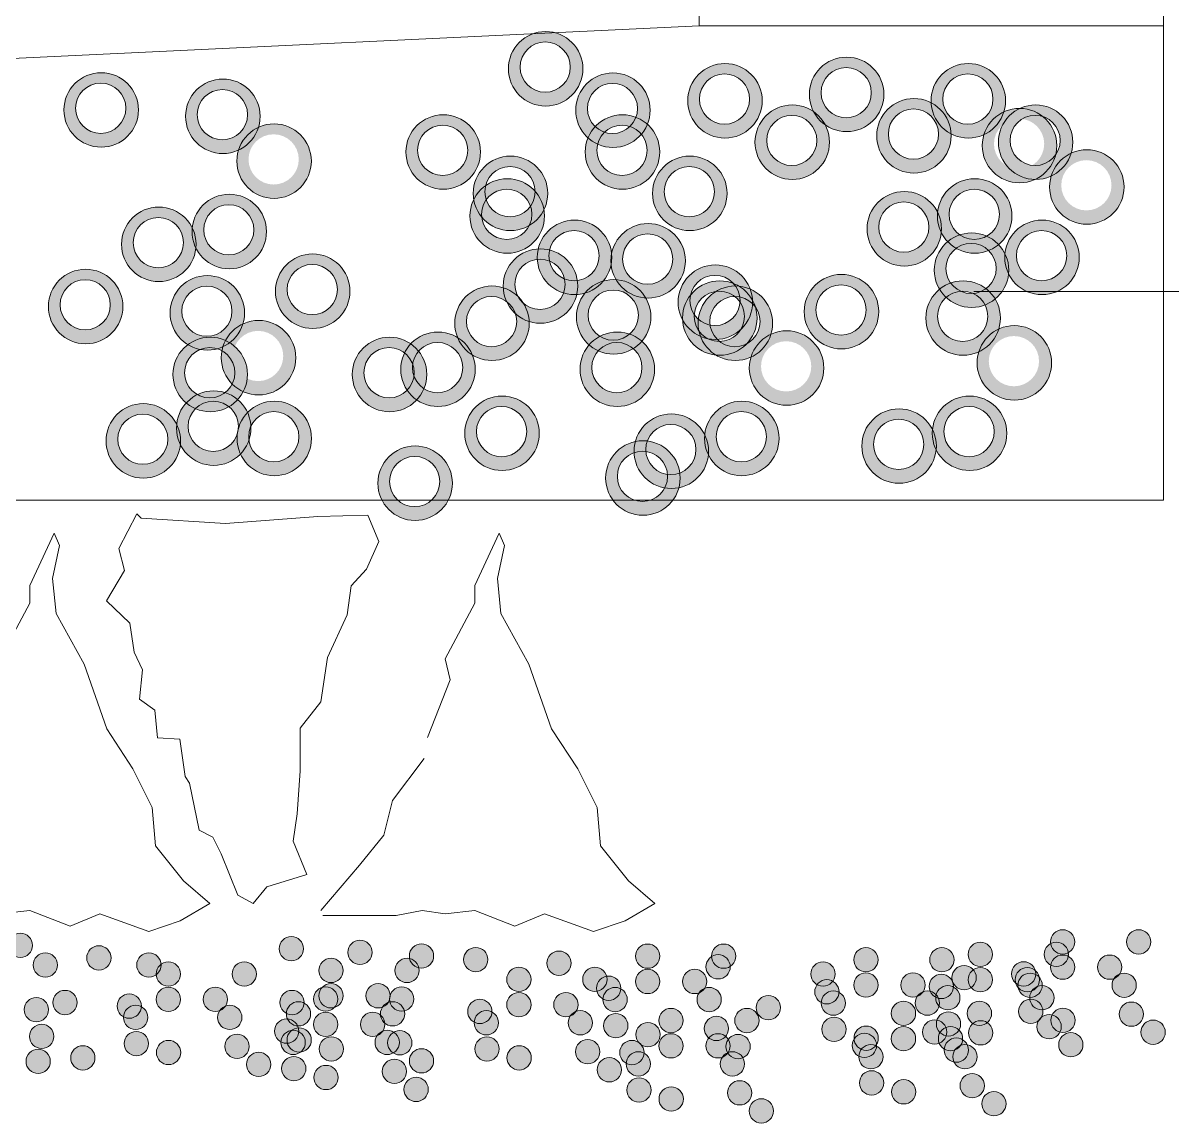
# Model space of a CAD drawing. Header units: centimetres. Extents: x 405464 to 563355, y 50011 to 66875.
# Drawn here: x 555091 to 555205.5, y 51287.6 to 51397.2 of the extents above; entities that cross this region are included whole.
import ezdxf

# ---------------------------------------------------------------- set-up
doc = ezdxf.new("R2010")
doc.units = ezdxf.units.CM
doc.layers.add('0-KRCN-SHT-DETAY-20', color=41, linetype='Continuous', lineweight=20)
doc.layers.add('0-KRCN-SHT-DETAY-ÇERÇEVE', color=71, linetype='Continuous', lineweight=40)

# ---------------------------------------------------------------- blocks, each defined once
blk = doc.blocks.new('G$C4C2874E9')
at = {"layer": '0-KRCN-SHT-DETAY-20'}
h = blk.add_hatch(color=256, dxfattribs=at)
edge = h.paths.add_edge_path()
edge.add_arc((261.558, -958.406), 1.855, 0, 360)
edge = h.paths.add_edge_path(flags=16)
edge.add_arc((261.536, -958.322), 1.251, 0, 360)
h = blk.add_hatch(color=256, dxfattribs=at)
edge = h.paths.add_edge_path()
edge.add_arc((270.487, -960), 1.855, 0, 360)
edge = h.paths.add_edge_path(flags=16)
edge.add_arc((270.465, -959.915), 1.251, 0, 360)
h = blk.add_hatch(color=256, dxfattribs=at)
edge = h.paths.add_edge_path()
edge.add_arc((276.546, -959.681), 1.855, 0, 360)
edge = h.paths.add_edge_path(flags=16)
edge.add_arc((276.524, -959.596), 1.251, 0, 360)
h = blk.add_hatch(color=256, dxfattribs=at)
edge = h.paths.add_edge_path()
edge.add_arc((282.605, -960), 1.855, 0, 360)
edge = h.paths.add_edge_path(flags=16)
edge.add_arc((282.583, -959.915), 1.251, 0, 360)
h = blk.add_hatch(color=256, dxfattribs=at)
edge = h.paths.add_edge_path()
edge.add_arc((239.426, -960.454), 1.855, 0, 360)
edge = h.paths.add_edge_path(flags=16)
edge.add_arc((239.404, -960.369), 1.251, 0, 360)
h = blk.add_hatch(color=256, dxfattribs=at)
edge = h.paths.add_edge_path()
edge.add_arc((245.485, -960.772), 1.855, 0, 360)
edge = h.paths.add_edge_path(flags=16)
edge.add_arc((245.463, -960.688), 1.251, 0, 360)
h = blk.add_hatch(color=256, dxfattribs=at)
edge = h.paths.add_edge_path()
edge.add_arc((264.909, -960.467), 1.855, 0, 360)
edge = h.paths.add_edge_path(flags=16)
edge.add_arc((264.887, -960.382), 1.251, 0, 360)
h = blk.add_hatch(color=256, dxfattribs=at)
edge = h.paths.add_edge_path()
edge.add_arc((279.897, -961.742), 1.855, 0, 360)
edge = h.paths.add_edge_path(flags=16)
edge.add_arc((279.875, -961.657), 1.251, 0, 360)
h = blk.add_hatch(color=256, dxfattribs=at)
edge = h.paths.add_edge_path()
edge.add_arc((273.838, -962.06), 1.855, 0, 360)
edge = h.paths.add_edge_path(flags=16)
edge.add_arc((273.816, -961.975), 1.251, 0, 360)
h = blk.add_hatch(color=256, dxfattribs=at)
edge = h.paths.add_edge_path(flags=16)
edge.add_arc((285.134, -962.145), 1.251, 0, 360)
edge = h.paths.add_edge_path()
edge.add_arc((285.156, -962.23), 1.855, 0, 360)
h = blk.add_hatch(color=256, dxfattribs=at)
edge = h.paths.add_edge_path()
edge.add_arc((285.956, -962.06), 1.855, 0, 360)
edge = h.paths.add_edge_path(flags=16)
edge.add_arc((285.934, -961.975), 1.251, 0, 360)
h = blk.add_hatch(color=256, dxfattribs=at)
edge = h.paths.add_edge_path(flags=16)
edge.add_arc((248.014, -962.918), 1.251, 0, 360)
edge = h.paths.add_edge_path()
edge.add_arc((248.036, -963.003), 1.855, 0, 360)
h = blk.add_hatch(color=256, dxfattribs=at)
edge = h.paths.add_edge_path()
edge.add_arc((256.456, -962.549), 1.855, 0, 360)
edge = h.paths.add_edge_path(flags=16)
edge.add_arc((256.433, -962.464), 1.251, 0, 360)
h = blk.add_hatch(color=256, dxfattribs=at)
edge = h.paths.add_edge_path()
edge.add_arc((265.385, -962.549), 1.855, 0, 360)
edge = h.paths.add_edge_path(flags=16)
edge.add_arc((265.362, -962.464), 1.251, 0, 360)
h = blk.add_hatch(color=256, dxfattribs=at)
edge = h.paths.add_edge_path()
edge.add_arc((259.807, -964.61), 1.855, 0, 360)
edge = h.paths.add_edge_path(flags=16)
edge.add_arc((259.784, -964.525), 1.251, 0, 360)
h = blk.add_hatch(color=256, dxfattribs=at)
edge = h.paths.add_edge_path()
edge.add_arc((268.736, -964.61), 1.855, 0, 360)
edge = h.paths.add_edge_path(flags=16)
edge.add_arc((268.713, -964.525), 1.251, 0, 360)
h = blk.add_hatch(color=256, dxfattribs=at)
edge = h.paths.add_edge_path(flags=16)
edge.add_arc((288.485, -964.206), 1.251, 0, 360)
edge = h.paths.add_edge_path()
edge.add_arc((288.507, -964.291), 1.855, 0, 360)
h = blk.add_hatch(color=256, dxfattribs=at)
edge = h.paths.add_edge_path()
edge.add_arc((259.645, -965.735), 1.855, 0, 360)
edge = h.paths.add_edge_path(flags=16)
edge.add_arc((259.622, -965.651), 1.251, 0, 360)
h = blk.add_hatch(color=256, dxfattribs=at)
edge = h.paths.add_edge_path()
edge.add_arc((282.924, -965.735), 1.855, 0, 360)
edge = h.paths.add_edge_path(flags=16)
edge.add_arc((282.901, -965.651), 1.251, 0, 360)
h = blk.add_hatch(color=256, dxfattribs=at)
edge = h.paths.add_edge_path()
edge.add_arc((245.804, -966.508), 1.855, 0, 360)
edge = h.paths.add_edge_path(flags=16)
edge.add_arc((245.782, -966.423), 1.251, 0, 360)
h = blk.add_hatch(color=256, dxfattribs=at)
edge = h.paths.add_edge_path()
edge.add_arc((279.416, -966.373), 1.855, 0, 360)
edge = h.paths.add_edge_path(flags=16)
edge.add_arc((279.394, -966.288), 1.251, 0, 360)
h = blk.add_hatch(color=256, dxfattribs=at)
edge = h.paths.add_edge_path()
edge.add_arc((242.296, -967.145), 1.855, 0, 360)
edge = h.paths.add_edge_path(flags=16)
edge.add_arc((242.274, -967.061), 1.251, 0, 360)
h = blk.add_hatch(color=256, dxfattribs=at)
edge = h.paths.add_edge_path()
edge.add_arc((262.996, -967.796), 1.855, 0, 360)
edge = h.paths.add_edge_path(flags=16)
edge.add_arc((262.973, -967.711), 1.251, 0, 360)
h = blk.add_hatch(color=256, dxfattribs=at)
edge = h.paths.add_edge_path()
edge.add_arc((266.66, -967.966), 1.855, 0, 360)
edge = h.paths.add_edge_path(flags=16)
edge.add_arc((266.638, -967.881), 1.251, 0, 360)
h = blk.add_hatch(color=256, dxfattribs=at)
edge = h.paths.add_edge_path()
edge.add_arc((286.275, -967.796), 1.855, 0, 360)
edge = h.paths.add_edge_path(flags=16)
edge.add_arc((286.253, -967.711), 1.251, 0, 360)
h = blk.add_hatch(color=256, dxfattribs=at)
edge = h.paths.add_edge_path()
edge.add_arc((282.767, -968.433), 1.855, 0, 360)
edge = h.paths.add_edge_path(flags=16)
edge.add_arc((282.745, -968.348), 1.251, 0, 360)
h = blk.add_hatch(color=256, dxfattribs=at)
edge = h.paths.add_edge_path()
edge.add_arc((261.3, -969.225), 1.855, 0, 360)
edge = h.paths.add_edge_path(flags=16)
edge.add_arc((261.278, -969.14), 1.251, 0, 360)
h = blk.add_hatch(color=256, dxfattribs=at)
edge = h.paths.add_edge_path()
edge.add_arc((249.958, -969.482), 1.855, 0, 360)
edge = h.paths.add_edge_path(flags=16)
edge.add_arc((249.936, -969.397), 1.251, 0, 360)
h = blk.add_hatch(color=256, dxfattribs=at)
edge = h.paths.add_edge_path()
edge.add_arc((238.653, -970.242), 1.855, 0, 360)
edge = h.paths.add_edge_path(flags=16)
edge.add_arc((238.63, -970.157), 1.251, 0, 360)
h = blk.add_hatch(color=256, dxfattribs=at)
edge = h.paths.add_edge_path()
edge.add_arc((270.011, -970.027), 1.855, 0, 360)
edge = h.paths.add_edge_path(flags=16)
edge.add_arc((269.989, -969.942), 1.251, 0, 360)
h = blk.add_hatch(color=256, dxfattribs=at)
edge = h.paths.add_edge_path()
edge.add_arc((276.288, -970.499), 1.855, 0, 360)
edge = h.paths.add_edge_path(flags=16)
edge.add_arc((276.266, -970.414), 1.251, 0, 360)
h = blk.add_hatch(color=256, dxfattribs=at)
edge = h.paths.add_edge_path()
edge.add_arc((244.712, -970.56), 1.855, 0, 360)
edge = h.paths.add_edge_path(flags=16)
edge.add_arc((244.689, -970.476), 1.251, 0, 360)
h = blk.add_hatch(color=256, dxfattribs=at)
edge = h.paths.add_edge_path()
edge.add_arc((258.887, -971.076), 1.855, 0, 360)
edge = h.paths.add_edge_path(flags=16)
edge.add_arc((258.865, -970.991), 1.251, 0, 360)
h = blk.add_hatch(color=256, dxfattribs=at)
edge = h.paths.add_edge_path()
edge.add_arc((264.946, -970.757), 1.855, 0, 360)
edge = h.paths.add_edge_path(flags=16)
edge.add_arc((264.924, -970.672), 1.251, 0, 360)
h = blk.add_hatch(color=256, dxfattribs=at)
edge = h.paths.add_edge_path()
edge.add_arc((270.229, -970.818), 1.855, 0, 360)
edge = h.paths.add_edge_path(flags=16)
edge.add_arc((270.207, -970.733), 1.251, 0, 360)
h = blk.add_hatch(color=256, dxfattribs=at)
edge = h.paths.add_edge_path()
edge.add_arc((271.005, -971.076), 1.855, 0, 360)
edge = h.paths.add_edge_path(flags=16)
edge.add_arc((270.983, -970.991), 1.251, 0, 360)
h = blk.add_hatch(color=256, dxfattribs=at)
edge = h.paths.add_edge_path()
edge.add_arc((282.347, -970.818), 1.855, 0, 360)
edge = h.paths.add_edge_path(flags=16)
edge.add_arc((282.325, -970.733), 1.251, 0, 360)
h = blk.add_hatch(color=256, dxfattribs=at)
edge = h.paths.add_edge_path(flags=16)
edge.add_arc((247.241, -972.706), 1.251, 0, 360)
edge = h.paths.add_edge_path()
edge.add_arc((247.263, -972.791), 1.855, 0, 360)
h = blk.add_hatch(color=256, dxfattribs=at)
edge = h.paths.add_edge_path()
edge.add_arc((256.198, -973.367), 1.855, 0, 360)
edge = h.paths.add_edge_path(flags=16)
edge.add_arc((256.176, -973.282), 1.251, 0, 360)
h = blk.add_hatch(color=256, dxfattribs=at)
edge = h.paths.add_edge_path()
edge.add_arc((265.127, -973.367), 1.855, 0, 360)
edge = h.paths.add_edge_path(flags=16)
edge.add_arc((265.105, -973.282), 1.251, 0, 360)
h = blk.add_hatch(color=256, dxfattribs=at)
edge = h.paths.add_edge_path(flags=16)
edge.add_arc((273.534, -973.221), 1.251, 0, 360)
edge = h.paths.add_edge_path()
edge.add_arc((273.556, -973.306), 1.855, 0, 360)
h = blk.add_hatch(color=256, dxfattribs=at)
edge = h.paths.add_edge_path(flags=16)
edge.add_arc((284.876, -972.964), 1.251, 0, 360)
edge = h.paths.add_edge_path()
edge.add_arc((284.898, -973.049), 1.855, 0, 360)
h = blk.add_hatch(color=256, dxfattribs=at)
edge = h.paths.add_edge_path()
edge.add_arc((244.856, -973.625), 1.855, 0, 360)
edge = h.paths.add_edge_path(flags=16)
edge.add_arc((244.833, -973.54), 1.251, 0, 360)
h = blk.add_hatch(color=256, dxfattribs=at)
edge = h.paths.add_edge_path()
edge.add_arc((253.785, -973.625), 1.855, 0, 360)
edge = h.paths.add_edge_path(flags=16)
edge.add_arc((253.762, -973.54), 1.251, 0, 360)
h = blk.add_hatch(color=256, dxfattribs=at)
edge = h.paths.add_edge_path()
edge.add_arc((245.031, -976.296), 1.855, 0, 360)
edge = h.paths.add_edge_path(flags=16)
edge.add_arc((245.008, -976.211), 1.251, 0, 360)
h = blk.add_hatch(color=256, dxfattribs=at)
edge = h.paths.add_edge_path()
edge.add_arc((248.045, -976.811), 1.855, 0, 360)
edge = h.paths.add_edge_path(flags=16)
edge.add_arc((248.022, -976.726), 1.251, 0, 360)
h = blk.add_hatch(color=256, dxfattribs=at)
edge = h.paths.add_edge_path()
edge.add_arc((259.387, -976.554), 1.855, 0, 360)
edge = h.paths.add_edge_path(flags=16)
edge.add_arc((259.364, -976.469), 1.251, 0, 360)
h = blk.add_hatch(color=256, dxfattribs=at)
edge = h.paths.add_edge_path()
edge.add_arc((271.324, -976.811), 1.855, 0, 360)
edge = h.paths.add_edge_path(flags=16)
edge.add_arc((271.301, -976.726), 1.251, 0, 360)
h = blk.add_hatch(color=256, dxfattribs=at)
edge = h.paths.add_edge_path()
edge.add_arc((282.666, -976.554), 1.855, 0, 360)
edge = h.paths.add_edge_path(flags=16)
edge.add_arc((282.644, -976.469), 1.251, 0, 360)
h = blk.add_hatch(color=256, dxfattribs=at)
edge = h.paths.add_edge_path()
edge.add_arc((241.523, -976.933), 1.855, 0, 360)
edge = h.paths.add_edge_path(flags=16)
edge.add_arc((241.5, -976.849), 1.251, 0, 360)
h = blk.add_hatch(color=256, dxfattribs=at)
edge = h.paths.add_edge_path()
edge.add_arc((279.158, -977.191), 1.855, 0, 360)
edge = h.paths.add_edge_path(flags=16)
edge.add_arc((279.136, -977.106), 1.251, 0, 360)
h = blk.add_hatch(color=256, dxfattribs=at)
edge = h.paths.add_edge_path()
edge.add_arc((267.816, -977.449), 1.855, 0, 360)
edge = h.paths.add_edge_path(flags=16)
edge.add_arc((267.794, -977.364), 1.251, 0, 360)
h = blk.add_hatch(color=256, dxfattribs=at)
edge = h.paths.add_edge_path()
edge.add_arc((255.06, -979.042), 1.855, 0, 360)
edge = h.paths.add_edge_path(flags=16)
edge.add_arc((255.038, -978.957), 1.251, 0, 360)
h = blk.add_hatch(color=256, dxfattribs=at)
edge = h.paths.add_edge_path()
edge.add_arc((266.402, -978.784), 1.855, 0, 360)
edge = h.paths.add_edge_path(flags=16)
edge.add_arc((266.38, -978.699), 1.251, 0, 360)
h = blk.add_hatch(color=256, dxfattribs=at)
edge = h.paths.add_edge_path()
edge.add_arc((287.304, -1001.878), 0.605, 0, 360)
h = blk.add_hatch(color=256, dxfattribs=at)
edge = h.paths.add_edge_path()
edge.add_arc((291.087, -1001.878), 0.605, 0, 360)
h = blk.add_hatch(color=256, dxfattribs=at)
edge = h.paths.add_edge_path()
edge.add_arc((235.399, -1002.054), 0.605, 0, 360)
h = blk.add_hatch(color=256, dxfattribs=at)
edge = h.paths.add_edge_path()
edge.add_arc((248.892, -1002.22), 0.605, 0, 360)
h = blk.add_hatch(color=256, dxfattribs=at)
edge = h.paths.add_edge_path()
edge.add_arc((252.314, -1002.4), 0.605, 0, 360)
h = blk.add_hatch(color=256, dxfattribs=at)
edge = h.paths.add_edge_path()
edge.add_arc((236.644, -1003.032), 0.605, 0, 360)
h = blk.add_hatch(color=256, dxfattribs=at)
edge = h.paths.add_edge_path()
edge.add_arc((239.312, -1002.676), 0.605, 0, 360)
h = blk.add_hatch(color=256, dxfattribs=at)
edge = h.paths.add_edge_path()
edge.add_arc((241.802, -1003.032), 0.605, 0, 360)
h = blk.add_hatch(color=256, dxfattribs=at)
edge = h.paths.add_edge_path()
edge.add_arc((255.377, -1002.58), 0.605, 0, 360)
h = blk.add_hatch(color=256, dxfattribs=at)
edge = h.paths.add_edge_path()
edge.add_arc((258.078, -1002.76), 0.605, 0, 360)
h = blk.add_hatch(color=256, dxfattribs=at)
edge = h.paths.add_edge_path()
edge.add_arc((262.221, -1002.94), 0.605, 0, 360)
h = blk.add_hatch(color=256, dxfattribs=at)
edge = h.paths.add_edge_path()
edge.add_arc((266.639, -1002.59), 0.605, 0, 360)
h = blk.add_hatch(color=256, dxfattribs=at)
edge = h.paths.add_edge_path()
edge.add_arc((270.422, -1002.59), 0.605, 0, 360)
h = blk.add_hatch(color=256, dxfattribs=at)
edge = h.paths.add_edge_path()
edge.add_arc((277.506, -1002.768), 0.605, 0, 360)
h = blk.add_hatch(color=256, dxfattribs=at)
edge = h.paths.add_edge_path()
edge.add_arc((281.289, -1002.768), 0.605, 0, 360)
h = blk.add_hatch(color=256, dxfattribs=at)
edge = h.paths.add_edge_path()
edge.add_arc((283.207, -1002.501), 0.605, 0, 360)
h = blk.add_hatch(color=256, dxfattribs=at)
edge = h.paths.add_edge_path()
edge.add_arc((286.989, -1002.501), 0.605, 0, 360)
h = blk.add_hatch(color=256, dxfattribs=at)
edge = h.paths.add_edge_path()
edge.add_arc((242.767, -1003.48), 0.605, 0, 360)
h = blk.add_hatch(color=256, dxfattribs=at)
edge = h.paths.add_edge_path()
edge.add_arc((246.55, -1003.48), 0.605, 0, 360)
h = blk.add_hatch(color=256, dxfattribs=at)
edge = h.paths.add_edge_path()
edge.add_arc((250.873, -1003.302), 0.605, 0, 360)
h = blk.add_hatch(color=256, dxfattribs=at)
edge = h.paths.add_edge_path()
edge.add_arc((254.656, -1003.302), 0.605, 0, 360)
h = blk.add_hatch(color=256, dxfattribs=at)
edge = h.paths.add_edge_path()
edge.add_arc((270.147, -1003.12), 0.605, 0, 360)
h = blk.add_hatch(color=256, dxfattribs=at)
edge = h.paths.add_edge_path()
edge.add_arc((275.371, -1003.48), 0.605, 0, 360)
h = blk.add_hatch(color=256, dxfattribs=at)
edge = h.paths.add_edge_path()
edge.add_arc((285.36, -1003.473), 0.605, 0, 360)
h = blk.add_hatch(color=256, dxfattribs=at)
edge = h.paths.add_edge_path()
edge.add_arc((287.304, -1003.138), 0.605, 0, 360)
h = blk.add_hatch(color=256, dxfattribs=at)
edge = h.paths.add_edge_path()
edge.add_arc((289.646, -1003.138), 0.605, 0, 360)
h = blk.add_hatch(color=256, dxfattribs=at)
edge = h.paths.add_edge_path()
edge.add_arc((260.226, -1003.747), 0.605, 0, 360)
h = blk.add_hatch(color=256, dxfattribs=at)
edge = h.paths.add_edge_path()
edge.add_arc((264.009, -1003.747), 0.605, 0, 360)
h = blk.add_hatch(color=256, dxfattribs=at)
edge = h.paths.add_edge_path()
edge.add_arc((264.695, -1004.186), 0.605, 0, 360)
h = blk.add_hatch(color=256, dxfattribs=at)
edge = h.paths.add_edge_path()
edge.add_arc((266.639, -1003.85), 0.605, 0, 360)
h = blk.add_hatch(color=256, dxfattribs=at)
edge = h.paths.add_edge_path()
edge.add_arc((268.981, -1003.85), 0.605, 0, 360)
h = blk.add_hatch(color=256, dxfattribs=at)
edge = h.paths.add_edge_path()
edge.add_arc((277.506, -1004.028), 0.605, 0, 360)
h = blk.add_hatch(color=256, dxfattribs=at)
edge = h.paths.add_edge_path()
edge.add_arc((279.848, -1004.028), 0.605, 0, 360)
h = blk.add_hatch(color=256, dxfattribs=at)
edge = h.paths.add_edge_path()
edge.add_arc((281.263, -1004.097), 0.605, 0, 360)
h = blk.add_hatch(color=256, dxfattribs=at)
edge = h.paths.add_edge_path()
edge.add_arc((282.396, -1003.66), 0.605, 0, 360)
h = blk.add_hatch(color=256, dxfattribs=at)
edge = h.paths.add_edge_path()
edge.add_arc((283.207, -1003.761), 0.605, 0, 360)
h = blk.add_hatch(color=256, dxfattribs=at)
edge = h.paths.add_edge_path()
edge.add_arc((285.548, -1003.761), 0.605, 0, 360)
h = blk.add_hatch(color=256, dxfattribs=at)
edge = h.paths.add_edge_path()
edge.add_arc((285.683, -1004.038), 0.605, 0, 360)
h = blk.add_hatch(color=256, dxfattribs=at)
edge = h.paths.add_edge_path()
edge.add_arc((290.366, -1004.038), 0.605, 0, 360)
h = blk.add_hatch(color=256, dxfattribs=at)
edge = h.paths.add_edge_path()
edge.add_arc((242.767, -1004.74), 0.605, 0, 360)
h = blk.add_hatch(color=256, dxfattribs=at)
edge = h.paths.add_edge_path()
edge.add_arc((245.109, -1004.74), 0.605, 0, 360)
h = blk.add_hatch(color=256, dxfattribs=at)
edge = h.paths.add_edge_path()
edge.add_arc((250.606, -1004.726), 0.605, 0, 360)
h = blk.add_hatch(color=256, dxfattribs=at)
edge = h.paths.add_edge_path()
edge.add_arc((250.873, -1004.562), 0.605, 0, 360)
h = blk.add_hatch(color=256, dxfattribs=at)
edge = h.paths.add_edge_path()
edge.add_arc((253.215, -1004.562), 0.605, 0, 360)
h = blk.add_hatch(color=256, dxfattribs=at)
edge = h.paths.add_edge_path()
edge.add_arc((254.389, -1004.726), 0.605, 0, 360)
h = blk.add_hatch(color=256, dxfattribs=at)
edge = h.paths.add_edge_path()
edge.add_arc((265.018, -1004.75), 0.605, 0, 360)
h = blk.add_hatch(color=256, dxfattribs=at)
edge = h.paths.add_edge_path()
edge.add_arc((269.701, -1004.75), 0.605, 0, 360)
h = blk.add_hatch(color=256, dxfattribs=at)
edge = h.paths.add_edge_path()
edge.add_arc((275.562, -1004.364), 0.605, 0, 360)
h = blk.add_hatch(color=256, dxfattribs=at)
edge = h.paths.add_edge_path()
edge.add_arc((281.585, -1004.661), 0.605, 0, 360)
h = blk.add_hatch(color=256, dxfattribs=at)
edge = h.paths.add_edge_path()
edge.add_arc((286.269, -1004.661), 0.605, 0, 360)
h = blk.add_hatch(color=256, dxfattribs=at)
edge = h.paths.add_edge_path()
edge.add_arc((236.199, -1005.253), 0.605, 0, 360)
h = blk.add_hatch(color=256, dxfattribs=at)
edge = h.paths.add_edge_path()
edge.add_arc((237.622, -1004.898), 0.605, 0, 360)
h = blk.add_hatch(color=256, dxfattribs=at)
edge = h.paths.add_edge_path()
edge.add_arc((240.824, -1005.076), 0.605, 0, 360)
h = blk.add_hatch(color=256, dxfattribs=at)
edge = h.paths.add_edge_path()
edge.add_arc((248.93, -1004.898), 0.605, 0, 360)
h = blk.add_hatch(color=256, dxfattribs=at)
edge = h.paths.add_edge_path()
edge.add_arc((260.226, -1005.007), 0.605, 0, 360)
h = blk.add_hatch(color=256, dxfattribs=at)
edge = h.paths.add_edge_path()
edge.add_arc((262.567, -1005.007), 0.605, 0, 360)
h = blk.add_hatch(color=256, dxfattribs=at)
edge = h.paths.add_edge_path()
edge.add_arc((272.646, -1005.152), 0.605, 0, 360)
h = blk.add_hatch(color=256, dxfattribs=at)
edge = h.paths.add_edge_path()
edge.add_arc((275.885, -1004.928), 0.605, 0, 360)
h = blk.add_hatch(color=256, dxfattribs=at)
edge = h.paths.add_edge_path()
edge.add_arc((280.568, -1004.928), 0.605, 0, 360)
h = blk.add_hatch(color=256, dxfattribs=at)
edge = h.paths.add_edge_path()
edge.add_arc((241.146, -1005.64), 0.605, 0, 360)
h = blk.add_hatch(color=256, dxfattribs=at)
edge = h.paths.add_edge_path()
edge.add_arc((245.83, -1005.64), 0.605, 0, 360)
h = blk.add_hatch(color=256, dxfattribs=at)
edge = h.paths.add_edge_path()
edge.add_arc((249.252, -1005.462), 0.605, 0, 360)
h = blk.add_hatch(color=256, dxfattribs=at)
edge = h.paths.add_edge_path()
edge.add_arc((253.935, -1005.462), 0.605, 0, 360)
h = blk.add_hatch(color=256, dxfattribs=at)
edge = h.paths.add_edge_path()
edge.add_arc((258.282, -1005.343), 0.605, 0, 360)
h = blk.add_hatch(color=256, dxfattribs=at)
edge = h.paths.add_edge_path()
edge.add_arc((267.797, -1005.794), 0.605, 0, 360)
h = blk.add_hatch(color=256, dxfattribs=at)
edge = h.paths.add_edge_path()
edge.add_arc((271.58, -1005.794), 0.605, 0, 360)
h = blk.add_hatch(color=256, dxfattribs=at)
edge = h.paths.add_edge_path()
edge.add_arc((279.377, -1005.438), 0.605, 0, 360)
h = blk.add_hatch(color=256, dxfattribs=at)
edge = h.paths.add_edge_path()
edge.add_arc((283.159, -1005.438), 0.605, 0, 360)
h = blk.add_hatch(color=256, dxfattribs=at)
edge = h.paths.add_edge_path()
edge.add_arc((285.716, -1005.34), 0.605, 0, 360)
h = blk.add_hatch(color=256, dxfattribs=at)
edge = h.paths.add_edge_path()
edge.add_arc((287.317, -1005.784), 0.605, 0, 360)
h = blk.add_hatch(color=256, dxfattribs=at)
edge = h.paths.add_edge_path()
edge.add_arc((290.726, -1005.478), 0.605, 0, 360)
h = blk.add_hatch(color=256, dxfattribs=at)
edge = h.paths.add_edge_path()
edge.add_arc((248.662, -1006.322), 0.605, 0, 360)
h = blk.add_hatch(color=256, dxfattribs=at)
edge = h.paths.add_edge_path()
edge.add_arc((250.606, -1005.986), 0.605, 0, 360)
h = blk.add_hatch(color=256, dxfattribs=at)
edge = h.paths.add_edge_path()
edge.add_arc((252.948, -1005.986), 0.605, 0, 360)
h = blk.add_hatch(color=256, dxfattribs=at)
edge = h.paths.add_edge_path()
edge.add_arc((258.605, -1005.907), 0.605, 0, 360)
h = blk.add_hatch(color=256, dxfattribs=at)
edge = h.paths.add_edge_path()
edge.add_arc((263.288, -1005.907), 0.605, 0, 360)
h = blk.add_hatch(color=256, dxfattribs=at)
edge = h.paths.add_edge_path()
edge.add_arc((265.051, -1006.052), 0.605, 0, 360)
h = blk.add_hatch(color=256, dxfattribs=at)
edge = h.paths.add_edge_path()
edge.add_arc((270.062, -1006.19), 0.605, 0, 360)
h = blk.add_hatch(color=256, dxfattribs=at)
edge = h.paths.add_edge_path()
edge.add_arc((275.918, -1006.23), 0.605, 0, 360)
h = blk.add_hatch(color=256, dxfattribs=at)
edge = h.paths.add_edge_path()
edge.add_arc((280.928, -1006.368), 0.605, 0, 360)
h = blk.add_hatch(color=256, dxfattribs=at)
edge = h.paths.add_edge_path()
edge.add_arc((281.619, -1005.963), 0.605, 0, 360)
h = blk.add_hatch(color=256, dxfattribs=at)
edge = h.paths.add_edge_path()
edge.add_arc((283.22, -1006.407), 0.605, 0, 360)
h = blk.add_hatch(color=256, dxfattribs=at)
edge = h.paths.add_edge_path()
edge.add_arc((286.629, -1006.101), 0.605, 0, 360)
h = blk.add_hatch(color=256, dxfattribs=at)
edge = h.paths.add_edge_path()
edge.add_arc((291.807, -1006.377), 0.605, 0, 360)
h = blk.add_hatch(color=256, dxfattribs=at)
edge = h.paths.add_edge_path()
edge.add_arc((236.466, -1006.586), 0.605, 0, 360)
h = blk.add_hatch(color=256, dxfattribs=at)
edge = h.paths.add_edge_path()
edge.add_arc((241.18, -1006.942), 0.605, 0, 360)
h = blk.add_hatch(color=256, dxfattribs=at)
edge = h.paths.add_edge_path()
edge.add_arc((248.985, -1006.886), 0.605, 0, 360)
h = blk.add_hatch(color=256, dxfattribs=at)
edge = h.paths.add_edge_path()
edge.add_arc((249.285, -1006.764), 0.605, 0, 360)
h = blk.add_hatch(color=256, dxfattribs=at)
edge = h.paths.add_edge_path()
edge.add_arc((253.668, -1006.886), 0.605, 0, 360)
h = blk.add_hatch(color=256, dxfattribs=at)
edge = h.paths.add_edge_path()
edge.add_arc((254.296, -1006.902), 0.605, 0, 360)
h = blk.add_hatch(color=256, dxfattribs=at)
edge = h.paths.add_edge_path()
edge.add_arc((266.652, -1006.496), 0.605, 0, 360)
h = blk.add_hatch(color=256, dxfattribs=at)
edge = h.paths.add_edge_path()
edge.add_arc((277.433, -1007.034), 0.605, 0, 360)
h = blk.add_hatch(color=256, dxfattribs=at)
edge = h.paths.add_edge_path()
edge.add_arc((277.519, -1006.674), 0.605, 0, 360)
h = blk.add_hatch(color=256, dxfattribs=at)
edge = h.paths.add_edge_path()
edge.add_arc((279.377, -1006.698), 0.605, 0, 360)
h = blk.add_hatch(color=256, dxfattribs=at)
edge = h.paths.add_edge_path()
edge.add_arc((281.718, -1006.698), 0.605, 0, 360)
h = blk.add_hatch(color=256, dxfattribs=at)
edge = h.paths.add_edge_path()
edge.add_arc((287.71, -1007.001), 0.605, 0, 360)
h = blk.add_hatch(color=256, dxfattribs=at)
edge = h.paths.add_edge_path()
edge.add_arc((242.78, -1007.386), 0.605, 0, 360)
h = blk.add_hatch(color=256, dxfattribs=at)
edge = h.paths.add_edge_path()
edge.add_arc((246.19, -1007.08), 0.605, 0, 360)
h = blk.add_hatch(color=256, dxfattribs=at)
edge = h.paths.add_edge_path()
edge.add_arc((250.886, -1007.208), 0.605, 0, 360)
h = blk.add_hatch(color=256, dxfattribs=at)
edge = h.paths.add_edge_path()
edge.add_arc((258.638, -1007.209), 0.605, 0, 360)
h = blk.add_hatch(color=256, dxfattribs=at)
edge = h.paths.add_edge_path()
edge.add_arc((263.648, -1007.347), 0.605, 0, 360)
h = blk.add_hatch(color=256, dxfattribs=at)
edge = h.paths.add_edge_path()
edge.add_arc((265.853, -1007.39), 0.605, 0, 360)
h = blk.add_hatch(color=256, dxfattribs=at)
edge = h.paths.add_edge_path()
edge.add_arc((267.797, -1007.054), 0.605, 0, 360)
h = blk.add_hatch(color=256, dxfattribs=at)
edge = h.paths.add_edge_path()
edge.add_arc((270.139, -1007.054), 0.605, 0, 360)
h = blk.add_hatch(color=256, dxfattribs=at)
edge = h.paths.add_edge_path()
edge.add_arc((271.142, -1007.09), 0.605, 0, 360)
h = blk.add_hatch(color=256, dxfattribs=at)
edge = h.paths.add_edge_path()
edge.add_arc((277.755, -1007.598), 0.605, 0, 360)
h = blk.add_hatch(color=256, dxfattribs=at)
edge = h.paths.add_edge_path()
edge.add_arc((282.009, -1007.268), 0.605, 0, 360)
h = blk.add_hatch(color=256, dxfattribs=at)
edge = h.paths.add_edge_path()
edge.add_arc((282.439, -1007.598), 0.605, 0, 360)
h = blk.add_hatch(color=256, dxfattribs=at)
edge = h.paths.add_edge_path()
edge.add_arc((236.288, -1007.83), 0.605, 0, 360)
h = blk.add_hatch(color=256, dxfattribs=at)
edge = h.paths.add_edge_path()
edge.add_arc((238.512, -1007.653), 0.605, 0, 360)
h = blk.add_hatch(color=256, dxfattribs=at)
edge = h.paths.add_edge_path()
edge.add_arc((247.271, -1007.98), 0.605, 0, 360)
h = blk.add_hatch(color=256, dxfattribs=at)
edge = h.paths.add_edge_path()
edge.add_arc((249.018, -1008.188), 0.605, 0, 360)
h = blk.add_hatch(color=256, dxfattribs=at)
edge = h.paths.add_edge_path()
edge.add_arc((255.376, -1007.802), 0.605, 0, 360)
h = blk.add_hatch(color=256, dxfattribs=at)
edge = h.paths.add_edge_path()
edge.add_arc((260.239, -1007.653), 0.605, 0, 360)
h = blk.add_hatch(color=256, dxfattribs=at)
edge = h.paths.add_edge_path()
edge.add_arc((266.176, -1007.954), 0.605, 0, 360)
h = blk.add_hatch(color=256, dxfattribs=at)
edge = h.paths.add_edge_path()
edge.add_arc((270.859, -1007.954), 0.605, 0, 360)
h = blk.add_hatch(color=256, dxfattribs=at)
edge = h.paths.add_edge_path()
edge.add_arc((250.619, -1008.632), 0.605, 0, 360)
h = blk.add_hatch(color=256, dxfattribs=at)
edge = h.paths.add_edge_path()
edge.add_arc((254.028, -1008.326), 0.605, 0, 360)
h = blk.add_hatch(color=256, dxfattribs=at)
edge = h.paths.add_edge_path()
edge.add_arc((264.729, -1008.247), 0.605, 0, 360)
h = blk.add_hatch(color=256, dxfattribs=at)
edge = h.paths.add_edge_path()
edge.add_arc((255.109, -1009.226), 0.605, 0, 360)
h = blk.add_hatch(color=256, dxfattribs=at)
edge = h.paths.add_edge_path()
edge.add_arc((266.209, -1009.256), 0.605, 0, 360)
h = blk.add_hatch(color=256, dxfattribs=at)
edge = h.paths.add_edge_path()
edge.add_arc((277.789, -1008.9), 0.605, 0, 360)
h = blk.add_hatch(color=256, dxfattribs=at)
edge = h.paths.add_edge_path()
edge.add_arc((282.799, -1009.038), 0.605, 0, 360)
h = blk.add_hatch(color=256, dxfattribs=at)
edge = h.paths.add_edge_path()
edge.add_arc((267.81, -1009.7), 0.605, 0, 360)
h = blk.add_hatch(color=256, dxfattribs=at)
edge = h.paths.add_edge_path()
edge.add_arc((271.219, -1009.394), 0.605, 0, 360)
h = blk.add_hatch(color=256, dxfattribs=at)
edge = h.paths.add_edge_path()
edge.add_arc((279.389, -1009.344), 0.605, 0, 360)
h = blk.add_hatch(color=256, dxfattribs=at)
edge = h.paths.add_edge_path()
edge.add_arc((272.3, -1010.294), 0.605, 0, 360)
h = blk.add_hatch(color=256, dxfattribs=at)
edge = h.paths.add_edge_path()
edge.add_arc((283.88, -1009.938), 0.605, 0, 360)
for p, q in [((292.324, -896.044, 108.464), (292.324, -979.878, 108.464)), ((269.211, -900.577, 108.464), (269.211, -956.273, 108.464)), ((202.692, -959.414, 108.464), (269.211, -956.273, 108.464)), ((269.211, -956.273, 108.464), (292.293, -956.273, 108.464)), ((282.875, -969.492, 108.464), (366.513, -969.492, 108.464)), ((292.324, -979.878, 108.464), (109.376, -979.878, 108.464)), ((241.205, -980.569, 108.464), (240.31, -982.288, 108.464)), ((241.411, -980.775, 108.464), (241.205, -980.569, 108.464)), ((252.7, -980.637, 108.464), (250.222, -980.706, 108.464)), ((253.251, -981.944, 108.464), (252.7, -980.637, 108.464)), ((245.61, -981.05, 108.464), (241.411, -980.775, 108.464)), ((250.222, -980.706, 108.464), (245.61, -981.05, 108.464)), ((237.092, -981.532, 108.464), (235.874, -984.14, 108.464)), ((237.353, -982.141, 108.464), (237.092, -981.532, 108.464)), ((259.246, -981.532, 108.464), (258.028, -984.14, 108.464)), ((259.507, -982.141, 108.464), (259.246, -981.532, 108.464)), ((237.005, -983.793, 108.464), (237.353, -982.141, 108.464)), ((240.31, -982.288, 108.464), (240.585, -983.389, 108.464)), ((252.632, -983.32, 108.464), (253.251, -981.944, 108.464)), ((259.159, -983.793, 108.464), (259.507, -982.141, 108.464)), ((240.585, -983.389, 108.464), (239.69, -984.902, 108.464)), ((251.874, -984.145, 108.464), (252.632, -983.32, 108.464)), ((237.179, -985.532, 108.464), (237.005, -983.793, 108.464)), ((259.333, -985.532, 108.464), (259.159, -983.793, 108.464)), ((235.874, -984.14, 108.464), (235.874, -985.01, 108.464)), ((251.668, -985.59, 108.464), (251.874, -984.145, 108.464)), ((258.028, -984.14, 108.464), (258.028, -985.01, 108.464)), ((235.874, -985.01, 108.464), (234.395, -987.792, 108.464)), ((239.69, -984.902, 108.464), (240.86, -986.003, 108.464)), ((258.028, -985.01, 108.464), (256.549, -987.792, 108.464)), ((238.571, -988.053, 108.464), (237.179, -985.532, 108.464)), ((250.704, -987.722, 108.464), (251.668, -985.59, 108.464)), ((260.725, -988.053, 108.464), (259.333, -985.532, 108.464)), ((240.86, -986.003, 108.464), (241.067, -987.447, 108.464)), ((241.067, -987.447, 108.464), (241.48, -988.341, 108.464)), ((239.702, -991.269, 108.464), (238.571, -988.053, 108.464)), ((250.36, -989.923, 108.464), (250.704, -987.722, 108.464)), ((256.549, -987.792, 108.464), (256.81, -988.835, 108.464)), ((261.856, -991.269, 108.464), (260.725, -988.053, 108.464)), ((241.48, -988.341, 108.464), (241.342, -989.786, 108.464)), ((256.81, -988.835, 108.464), (255.679, -991.704, 108.464)), ((241.342, -989.786, 108.464), (242.099, -990.336, 108.464)), ((242.099, -990.336, 108.464), (242.237, -991.712, 108.464)), ((249.327, -991.23, 108.464), (250.36, -989.923, 108.464)), ((241.007, -993.269, 108.464), (239.702, -991.269, 108.464)), ((249.327, -993.363, 108.464), (249.327, -991.23, 108.464)), ((263.161, -993.269, 108.464), (261.856, -991.269, 108.464)), ((242.237, -991.712, 108.464), (243.339, -991.78, 108.464)), ((243.339, -991.78, 108.464), (243.614, -993.638, 108.464)), ((241.965, -995.182, 108.464), (241.007, -993.269, 108.464)), ((255.505, -992.747, 108.464), (253.939, -994.834, 108.464)), ((264.118, -995.182, 108.464), (263.161, -993.269, 108.464)), ((243.614, -993.638, 108.464), (243.82, -993.982, 108.464)), ((249.19, -995.495, 108.464), (249.327, -993.363, 108.464)), ((243.82, -993.982, 108.464), (244.302, -996.32, 108.464)), ((253.939, -994.834, 108.464), (253.504, -996.573, 108.464)), ((242.139, -997.094, 108.464), (241.965, -995.182, 108.464)), ((248.983, -996.871, 108.464), (249.19, -995.495, 108.464)), ((264.292, -997.094, 108.464), (264.118, -995.182, 108.464)), ((244.302, -996.32, 108.464), (244.991, -996.664, 108.464)), ((244.991, -996.664, 108.464), (245.404, -997.49, 108.464)), ((253.504, -996.573, 108.464), (252.286, -998.051, 108.464)), ((243.531, -998.833, 108.464), (242.139, -997.094, 108.464)), ((249.672, -998.521, 108.464), (248.983, -996.871, 108.464)), ((265.684, -998.833, 108.464), (264.292, -997.094, 108.464)), ((245.404, -997.49, 108.464), (246.23, -999.553, 108.464)), ((252.286, -998.051, 108.464), (250.371, -1000.311, 108.464)), ((244.836, -999.963, 108.464), (243.531, -998.833, 108.464)), ((247.675, -999.14, 108.464), (249.672, -998.521, 108.464)), ((266.989, -999.963, 108.464), (265.684, -998.833, 108.464)), ((246.23, -999.553, 108.464), (246.987, -999.966, 108.464)), ((246.987, -999.966, 108.464), (247.675, -999.14, 108.464)), ((243.357, -1000.833, 108.464), (244.836, -999.963, 108.464)), ((265.51, -1000.833, 108.464), (266.989, -999.963, 108.464)), ((234.395, -1000.485, 108.464), (235.874, -1000.311, 108.464)), ((235.874, -1000.311, 108.464), (237.875, -1001.093, 108.464)), ((237.875, -1001.093, 108.464), (239.354, -1000.485, 108.464)), ((239.354, -1000.485, 108.464), (241.791, -1001.354, 108.464)), ((250.458, -1000.572, 108.464), (254.113, -1000.572, 108.464)), ((254.113, -1000.572, 108.464), (255.418, -1000.311, 108.464)), ((255.418, -1000.311, 108.464), (256.549, -1000.485, 108.464)), ((256.549, -1000.485, 108.464), (258.028, -1000.311, 108.464)), ((258.028, -1000.311, 108.464), (260.029, -1001.093, 108.464)), ((260.029, -1001.093, 108.464), (261.508, -1000.485, 108.464)), ((261.508, -1000.485, 108.464), (263.944, -1001.354, 108.464)), ((241.791, -1001.354, 108.464), (243.357, -1000.833, 108.464)), ((263.944, -1001.354, 108.464), (265.51, -1000.833, 108.464))]:
    blk.add_line(p, q, dxfattribs=at)
for centre, radius in [((261.558, -958.406, 108.464), 1.855), ((261.536, -958.322, 108.464), 1.251), ((270.487, -960, 108.464), 1.855), ((276.546, -959.681, 108.464), 1.855), ((276.524, -959.596, 108.464), 1.251), ((282.605, -960, 108.464), 1.855), ((239.426, -960.454, 108.464), 1.855), ((245.485, -960.772, 108.464), 1.855), ((264.909, -960.467, 108.464), 1.855), ((270.465, -959.915, 108.464), 1.251), ((282.583, -959.915, 108.464), 1.251), ((239.404, -960.369, 108.464), 1.251), ((245.463, -960.688, 108.464), 1.251), ((264.887, -960.382, 108.464), 1.251), ((279.897, -961.742, 108.464), 1.855), ((273.838, -962.06, 108.464), 1.855), ((279.875, -961.657, 108.464), 1.251), ((285.156, -962.23, 108.464), 1.855), ((285.956, -962.06, 108.464), 1.855), ((248.036, -963.003, 108.464), 1.855), ((256.456, -962.549, 108.464), 1.855), ((256.433, -962.464, 108.464), 1.251), ((265.385, -962.549, 108.464), 1.855), ((265.362, -962.464, 108.464), 1.251), ((273.816, -961.975, 108.464), 1.251), ((285.934, -961.975, 108.464), 1.251), ((259.807, -964.61, 108.464), 1.855), ((268.736, -964.61, 108.464), 1.855), ((288.507, -964.291, 108.464), 1.855), ((259.784, -964.525, 108.464), 1.251), ((268.713, -964.525, 108.464), 1.251), ((259.645, -965.735, 108.464), 1.855), ((282.924, -965.735, 108.464), 1.855), ((245.804, -966.508, 108.464), 1.855), ((259.622, -965.651, 108.464), 1.251), ((279.416, -966.373, 108.464), 1.855), ((282.901, -965.651, 108.464), 1.251), ((245.782, -966.423, 108.464), 1.251), ((279.394, -966.288, 108.464), 1.251), ((242.296, -967.145, 108.464), 1.855), ((242.274, -967.061, 108.464), 1.251), ((262.996, -967.796, 108.464), 1.855), ((266.66, -967.966, 108.464), 1.855), ((286.275, -967.796, 108.464), 1.855), ((262.973, -967.711, 108.464), 1.251), ((266.638, -967.881, 108.464), 1.251), ((282.767, -968.433, 108.464), 1.855), ((286.253, -967.711, 108.464), 1.251), ((261.3, -969.225, 108.464), 1.855), ((282.745, -968.348, 108.464), 1.251), ((249.958, -969.482, 108.464), 1.855), ((261.278, -969.14, 108.464), 1.251), ((238.653, -970.242, 108.464), 1.855), ((249.936, -969.397, 108.464), 1.251), ((270.011, -970.027, 108.464), 1.855), ((276.288, -970.499, 108.464), 1.855), ((238.63, -970.157, 108.464), 1.251), ((244.712, -970.56, 108.464), 1.855), ((244.689, -970.476, 108.464), 1.251), ((258.887, -971.076, 108.464), 1.855), ((264.946, -970.757, 108.464), 1.855), ((270.229, -970.818, 108.464), 1.855), ((269.989, -969.942, 108.464), 1.251), ((271.005, -971.076, 108.464), 1.855), ((276.266, -970.414, 108.464), 1.251), ((282.347, -970.818, 108.464), 1.855), ((258.865, -970.991, 108.464), 1.251), ((264.924, -970.672, 108.464), 1.251), ((270.207, -970.733, 108.464), 1.251), ((270.983, -970.991, 108.464), 1.251), ((282.325, -970.733, 108.464), 1.251), ((247.263, -972.791, 108.464), 1.855), ((256.198, -973.367, 108.464), 1.855), ((265.127, -973.367, 108.464), 1.855), ((273.556, -973.306, 108.464), 1.855), ((284.898, -973.049, 108.464), 1.855), ((244.856, -973.625, 108.464), 1.855), ((253.785, -973.625, 108.464), 1.855), ((256.176, -973.282, 108.464), 1.251), ((265.105, -973.282, 108.464), 1.251), ((244.833, -973.54, 108.464), 1.251), ((253.762, -973.54, 108.464), 1.251), ((245.031, -976.296, 108.464), 1.855), ((245.008, -976.211, 108.464), 1.251), ((248.045, -976.811, 108.464), 1.855), ((259.387, -976.554, 108.464), 1.855), ((271.324, -976.811, 108.464), 1.855), ((282.666, -976.554, 108.464), 1.855), ((241.523, -976.933, 108.464), 1.855), ((248.022, -976.726, 108.464), 1.251), ((259.364, -976.469, 108.464), 1.251), ((271.301, -976.726, 108.464), 1.251), ((279.158, -977.191, 108.464), 1.855), ((282.644, -976.469, 108.464), 1.251), ((241.5, -976.849, 108.464), 1.251), ((267.816, -977.449, 108.464), 1.855), ((267.794, -977.364, 108.464), 1.251), ((279.136, -977.106, 108.464), 1.251), ((255.06, -979.042, 108.464), 1.855), ((266.402, -978.784, 108.464), 1.855), ((255.038, -978.957, 108.464), 1.251), ((266.38, -978.699, 108.464), 1.251), ((287.304, -1001.878, 108.464), 0.605), ((291.087, -1001.878, 108.464), 0.605), ((235.399, -1002.054, 108.464), 0.605), ((248.892, -1002.22, 108.464), 0.605), ((252.314, -1002.4, 108.464), 0.605), ((236.644, -1003.032, 108.464), 0.605), ((239.312, -1002.676, 108.464), 0.605), ((241.802, -1003.032, 108.464), 0.605), ((255.377, -1002.58, 108.464), 0.605), ((258.078, -1002.76, 108.464), 0.605), ((262.221, -1002.94, 108.464), 0.605), ((266.639, -1002.59, 108.464), 0.605), ((270.422, -1002.59, 108.464), 0.605), ((277.506, -1002.768, 108.464), 0.605), ((281.289, -1002.768, 108.464), 0.605), ((283.207, -1002.501, 108.464), 0.605), ((286.989, -1002.501, 108.464), 0.605), ((242.767, -1003.48, 108.464), 0.605), ((246.55, -1003.48, 108.464), 0.605), ((250.873, -1003.302, 108.464), 0.605), ((254.656, -1003.302, 108.464), 0.605), ((270.147, -1003.12, 108.464), 0.605), ((275.371, -1003.48, 108.464), 0.605), ((285.36, -1003.473, 108.464), 0.605), ((287.304, -1003.138, 108.464), 0.605), ((289.646, -1003.138, 108.464), 0.605), ((260.226, -1003.747, 108.464), 0.605), ((264.009, -1003.747, 108.464), 0.605), ((264.695, -1004.186, 108.464), 0.605), ((266.639, -1003.85, 108.464), 0.605), ((268.981, -1003.85, 108.464), 0.605), ((277.506, -1004.028, 108.464), 0.605), ((279.848, -1004.028, 108.464), 0.605), ((281.263, -1004.097, 108.464), 0.605), ((282.396, -1003.66, 108.464), 0.605), ((283.207, -1003.761, 108.464), 0.605), ((285.548, -1003.761, 108.464), 0.605), ((285.683, -1004.038, 108.464), 0.605), ((290.366, -1004.038, 108.464), 0.605), ((242.767, -1004.74, 108.464), 0.605), ((245.109, -1004.74, 108.464), 0.605), ((250.606, -1004.726, 108.464), 0.605), ((250.873, -1004.562, 108.464), 0.605), ((253.215, -1004.562, 108.464), 0.605), ((254.389, -1004.726, 108.464), 0.605), ((265.018, -1004.75, 108.464), 0.605), ((269.701, -1004.75, 108.464), 0.605), ((275.562, -1004.364, 108.464), 0.605), ((281.585, -1004.661, 108.464), 0.605), ((286.269, -1004.661, 108.464), 0.605), ((236.199, -1005.253, 108.464), 0.605), ((237.622, -1004.898, 108.464), 0.605), ((240.824, -1005.076, 108.464), 0.605), ((248.93, -1004.898, 108.464), 0.605), ((260.226, -1005.007, 108.464), 0.605), ((262.567, -1005.007, 108.464), 0.605), ((272.646, -1005.152, 108.464), 0.605), ((275.885, -1004.928, 108.464), 0.605), ((280.568, -1004.928, 108.464), 0.605), ((241.146, -1005.64, 108.464), 0.605), ((245.83, -1005.64, 108.464), 0.605), ((249.252, -1005.462, 108.464), 0.605), ((253.935, -1005.462, 108.464), 0.605), ((258.282, -1005.343, 108.464), 0.605), ((267.797, -1005.794, 108.464), 0.605), ((271.58, -1005.794, 108.464), 0.605), ((279.377, -1005.438, 108.464), 0.605), ((283.159, -1005.438, 108.464), 0.605), ((285.716, -1005.34, 108.464), 0.605), ((287.317, -1005.784, 108.464), 0.605), ((290.726, -1005.478, 108.464), 0.605), ((248.662, -1006.322, 108.464), 0.605), ((250.606, -1005.986, 108.464), 0.605), ((252.948, -1005.986, 108.464), 0.605), ((258.605, -1005.907, 108.464), 0.605), ((263.288, -1005.907, 108.464), 0.605), ((265.051, -1006.052, 108.464), 0.605), ((270.062, -1006.19, 108.464), 0.605), ((275.918, -1006.23, 108.464), 0.605), ((280.928, -1006.368, 108.464), 0.605), ((281.619, -1005.963, 108.464), 0.605), ((283.22, -1006.407, 108.464), 0.605), ((286.629, -1006.101, 108.464), 0.605), ((291.807, -1006.377, 108.464), 0.605), ((236.466, -1006.586, 108.464), 0.605), ((241.18, -1006.942, 108.464), 0.605), ((248.985, -1006.886, 108.464), 0.605), ((249.285, -1006.764, 108.464), 0.605), ((253.668, -1006.886, 108.464), 0.605), ((254.296, -1006.902, 108.464), 0.605), ((266.652, -1006.496, 108.464), 0.605), ((277.433, -1007.034, 108.464), 0.605), ((277.519, -1006.674, 108.464), 0.605), ((279.377, -1006.698, 108.464), 0.605), ((281.718, -1006.698, 108.464), 0.605), ((287.71, -1007.001, 108.464), 0.605), ((242.78, -1007.386, 108.464), 0.605), ((246.19, -1007.08, 108.464), 0.605), ((250.886, -1007.208, 108.464), 0.605), ((258.638, -1007.209, 108.464), 0.605), ((263.648, -1007.347, 108.464), 0.605), ((265.853, -1007.39, 108.464), 0.605), ((267.797, -1007.054, 108.464), 0.605), ((270.139, -1007.054, 108.464), 0.605), ((271.142, -1007.09, 108.464), 0.605), ((277.755, -1007.598, 108.464), 0.605), ((282.009, -1007.268, 108.464), 0.605), ((282.439, -1007.598, 108.464), 0.605), ((236.288, -1007.83, 108.464), 0.605), ((238.512, -1007.653, 108.464), 0.605), ((247.271, -1007.98, 108.464), 0.605), ((249.018, -1008.188, 108.464), 0.605), ((255.376, -1007.802, 108.464), 0.605), ((260.239, -1007.653, 108.464), 0.605), ((266.176, -1007.954, 108.464), 0.605), ((270.859, -1007.954, 108.464), 0.605), ((250.619, -1008.632, 108.464), 0.605), ((254.028, -1008.326, 108.464), 0.605), ((264.729, -1008.247, 108.464), 0.605), ((255.109, -1009.226, 108.464), 0.605), ((266.209, -1009.256, 108.464), 0.605), ((277.789, -1008.9, 108.464), 0.605), ((282.799, -1009.038, 108.464), 0.605), ((267.81, -1009.7, 108.464), 0.605), ((271.219, -1009.394, 108.464), 0.605), ((279.389, -1009.344, 108.464), 0.605), ((272.3, -1010.294, 108.464), 0.605), ((283.88, -1009.938, 108.464), 0.605)]:
    blk.add_circle(centre, radius, dxfattribs=at)
blk = doc.blocks.new('*U218')
at = {"layer": '0-KRCN-SHT-DETAY-ÇERÇEVE', "xscale": 2, "yscale": 2, "zscale": 2}
blk.add_blockref('G$C4C2874E9', (0, 0), dxfattribs=at)

msp = doc.modelspace()

# ---------------------------------------------------------------- block references
at = {"layer": '0-KRCN-SHT-DETAY-ÇERÇEVE'}
msp.add_blockref('*U218', (554619.96, 53309.44), dxfattribs=at)

doc.saveas('drawing.dxf')
